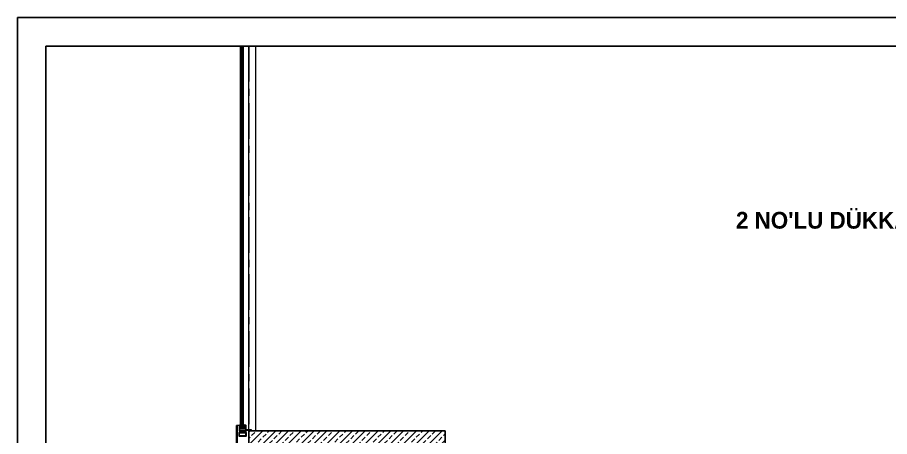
# Model space of a CAD drawing. Header units: millimetres. Extents: x 933584 to 974011, y 4545988 to 4553664.
# Drawn here: x 961302 to 961914, y 4552562 to 4552855 of the extents above; entities that cross this region are included whole.
import ezdxf

# ---------------------------------------------------------------- set-up
doc = ezdxf.new("R2010")
doc.units = ezdxf.units.MM
for name, pattern in [('CENTER', [2, 1.25, -0.25, 0.25, -0.25]), ('CONTINUA', [0]), ('HIDDEN2', [4.7625, 3.175, -1.5875])]:
    doc.linetypes.add(name, pattern=pattern)
doc.layers.get('0').update_dxf_attribs({"color": 255})
for name, color, linetype in [('0-CSX-CXS_20', 14, 'CENTER'), ('0-HSL-HTC_200', 1, 'Continuous'), ('0-LNS-SLN', 6, 'Continuous'), ('0-TXT-XBX_20', 3, 'Continuous'), ('2-SPS-RCN', 2, 'Continuous')]:
    doc.layers.add(name, color=color, linetype=linetype)
for name, color, linetype, lineweight in [('al', 7, 'Continuous', 5), ('cl', 7, 'Continuous', 5), ('CM', 4, 'Continuous', 5), ('mimariKIRIS', 251, 'HIDDEN2', 0), ('PL', 1, 'Continuous', 5), ('PTR', 252, 'Continuous', 5), ('ReferansHatti', 3, 'Continuous', 5), ('SFP CAM', 8, 'Continuous', 9), ('tarama', 8, 'Continuous', 15)]:
    doc.layers.add(name, color=color, linetype=linetype, lineweight=lineweight)
doc.styles.add('Century Gothic_B_3', font='GOTHICB.TTF', dxfattribs={"height": 4})

# ---------------------------------------------------------------- blocks, each defined once
blk = doc.blocks.new('90-5396')
at = {"layer": 'PTR', "linetype": 'CONTINUA'}
h = blk.add_hatch(color=256, dxfattribs=at)
edge = h.paths.add_edge_path()
edge.add_line((12, 43.5), (12, 41))
edge.add_line((12, 41), (14.6, 41))
edge.add_line((14.6, 41), (14.6, 42))
edge.add_line((14.6, 42), (13.5, 42))
edge.add_line((13.5, 42), (13.5, 43.5))
edge.add_line((13.5, 43.5), (18.5, 43.5))
edge.add_line((18.5, 43.5), (18.5, 42))
edge.add_line((18.5, 42), (17.4, 42))
edge.add_line((17.4, 42), (17.4, 41))
edge.add_line((17.4, 41), (20, 41))
edge.add_line((20, 41), (20, 45))
edge.add_line((20, 45), (-27.2, 45))
edge.add_line((-27.2, 45), (-27.2, 42.9))
edge.add_line((-27.2, 42.9), (-25.7, 42))
edge.add_line((-25.7, 42), (-25.7, 43.5))
edge.add_line((-25.7, 43.5), (-22.7, 43.5))
edge.add_line((-22.7, 43.5), (-22.7, 35.1))
edge.add_line((-22.7, 35.1), (-22.4, 34.8))
edge.add_line((-22.4, 34.8), (-22.7, 34.5))
edge.add_line((-22.7, 34.5), (-22.7, 10.3))
edge.add_line((-22.7, 10.3), (-22.4, 10))
edge.add_line((-22.4, 10), (-22.7, 9.7))
edge.add_line((-22.7, 9.7), (-22.7, 1.5))
edge.add_line((-22.7, 1.5), (-25.7, 1.5))
edge.add_line((-25.7, 1.5), (-25.7, 3))
edge.add_line((-25.7, 3), (-27.2, 2.1))
edge.add_line((-27.2, 2.1), (-27.2, 0))
edge.add_line((-27.2, 0), (0, 0))
edge.add_line((0, 0), (0, 2.1))
edge.add_line((0, 2.1), (-1.5, 3))
edge.add_line((-1.5, 3), (-1.5, 1.5))
edge.add_line((-1.5, 1.5), (-4.5, 1.5))
edge.add_line((-4.5, 1.5), (-4.5, 16.5))
edge.add_line((-4.5, 16.5), (-1.5, 16.5))
edge.add_line((-1.5, 16.5), (-1.5, 15))
edge.add_line((-1.5, 15), (0, 15.9))
edge.add_line((0, 15.9), (0, 18.6))
edge.add_line((0, 18.6), (-1.5, 19.5))
edge.add_line((-1.5, 19.5), (-1.5, 18))
edge.add_line((-1.5, 18), (-4.5, 18))
edge.add_line((-4.5, 18), (-4.5, 33))
edge.add_line((-4.5, 33), (-1.5, 33))
edge.add_line((-1.5, 33), (-1.5, 31.5))
edge.add_line((-1.5, 31.5), (0, 32.4))
edge.add_line((0, 32.4), (0, 34.5))
edge.add_line((0, 34.5), (-4.5, 34.5))
edge.add_line((-4.5, 34.5), (-4.5, 41.5))
edge.add_arc((-2.5, 41.5), 2, 90, 180, ccw=False)
edge.add_line((-2.5, 43.5), (12, 43.5))
h.paths.add_polyline_path([(-21.2, 1.5), (-21.2, 43.5), (-6, 43.5), (-6, 1.5)], flags=16)
at = {"layer": 'al', "linetype": 'CONTINUA'}
blk.add_lwpolyline([(12, 43.5), (12, 41), (14.6, 41), (14.6, 42), (13.5, 42), (13.5, 43.5), (18.5, 43.5), (18.5, 42), (17.4, 42), (17.4, 41), (20, 41), (20, 45), (-27.2, 45), (-27.2, 42.9), (-25.7, 42), (-25.7, 43.5), (-22.7, 43.5), (-22.7, 35.1), (-22.4, 34.8), (-22.7, 34.5), (-22.7, 10.3), (-22.4, 10), (-22.7, 9.7), (-22.7, 1.5), (-25.7, 1.5), (-25.7, 3), (-27.2, 2.1), (-27.2, 0), (0, 0), (0, 2.1), (-1.5, 3), (-1.5, 1.5), (-4.5, 1.5), (-4.5, 16.5), (-1.5, 16.5), (-1.5, 15), (0, 15.9), (0, 18.6), (-1.5, 19.5), (-1.5, 18), (-4.5, 18), (-4.5, 33), (-1.5, 33), (-1.5, 31.5), (0, 32.4), (0, 34.5), (-4.5, 34.5), (-4.5, 41.5, -0.414214), (-2.5, 43.5)], format="xyb", close=True, dxfattribs=at)
at = {"layer": 'al'}
blk.add_lwpolyline([(-21.2, 1.5), (-21.2, 43.5), (-6, 43.5), (-6, 1.5)], close=True, dxfattribs=at)
blk = doc.blocks.new('142005')
at = {"layer": 'tarama'}
h = blk.add_hatch(dxfattribs=at)
h.set_pattern_fill('DOTS', color=256, scale=8, angle=-90, style=0)
h.set_pattern_definition([(270, (118.3611, -404.1752), (0.5, -0.25), [0, -0.5])])
edge = h.paths.add_edge_path()
edge.add_arc((2, -0.2), 0.2, 180, 305.65646)
edge.add_line((2.1, -0.4), (3.3, 1.1))
edge.add_arc((3.5, 0.9), 0.25, 316.55209, 125.65646, ccw=False)
edge.add_line((3.7, 0.7), (1.8, -2.1))
edge.add_line((1.8, -2.1), (1.8, -4.2))
edge.add_arc((2, -4.2), 0.2, 180, 305.65646)
edge.add_line((2.1, -4.4), (3.3, -2.9))
edge.add_arc((3.5, -3.1), 0.25, 316.55209, 125.65646, ccw=False)
edge.add_line((3.7, -3.3), (1.8, -6.1))
edge.add_line((1.8, -6.1), (1.8, -7.1))
edge.add_arc((1.6, -7.1), 0.2, 270, 360, ccw=False)
edge.add_line((1.6, -7.3), (0.2, -7.3))
edge.add_arc((0.2, -7.1), 0.2, 180, 270, ccw=False)
edge.add_line((0, -7.1), (0, -2.6))
edge.add_line((0, -2.6), (-1.2, -2.6))
edge.add_line((-1.2, -2.6), (-1.2, -3.1))
edge.add_arc((-1.4, -3.1), 0.25, 212.28204, 360, ccw=False)
edge.add_line((-1.7, -3.2), (-2.4, -1.8))
edge.add_arc((-1.6, -1.3), 1, 147.71796, 212.28204, ccw=False)
edge.add_line((-2.4, -0.8), (-1.7, 0.6))
edge.add_arc((-1.4, 0.5), 0.25, 0, 147.71796, ccw=False)
edge.add_line((-1.2, 0.5), (-1.2, 0))
edge.add_line((-1.2, 0), (0, 0))
edge.add_line((0, 0), (0, 3))
edge.add_line((0, 3), (-1.2, 3))
edge.add_arc((-1.2, 3.3), 0.3, 125.58646, 270, ccw=False)
edge.add_arc((-11.8, 19.5), 19.1, 303.00249, 321.3181)
edge.add_arc((3.4, 7.6), 0.313, 305.58811, 174.22096, ccw=False)
edge.add_line((3.6, 7.3), (2.1, 3.1))
edge.add_arc((-47, 14.6), 50.4, 345.60414, 346.86868, ccw=False)
edge.add_line((1.8, 2.1), (1.8, -0.2))
blk.add_lwpolyline([(1.8, -0.2, 0.610741), (2.1, -0.4), (3.3, 1.1, -0.909168), (3.7, 0.7), (1.8, -2.1), (1.8, -4.2, 0.610741), (2.1, -4.4), (3.3, -2.9, -0.909168), (3.7, -3.3), (1.8, -6.1), (1.8, -7.1, -0.414214), (1.6, -7.3), (0.2, -7.3, -0.414214), (0, -7.1), (0, -2.6), (-1.2, -2.6), (-1.2, -3.1, -0.751626), (-1.7, -3.2), (-2.4, -1.8, -0.289411), (-2.4, -0.8), (-1.7, 0.6, -0.751626), (-1.2, 0.5), (-1.2, 0), (0, 0), (0, 3), (-1.2, 3, -0.729303), (-1.4, 3.5, 0.080087), (3.1, 7.6, -1.549214), (3.6, 7.3), (2.1, 3.1, -0.005518), (1.8, 2.1)], format="xyb", close=True)
blk = doc.blocks.new('85-3879T')
at = {"layer": 'tarama', "linetype": 'CONTINUA'}
h = blk.add_hatch(color=256, dxfattribs=at)
edge = h.paths.add_edge_path()
edge.add_arc((-1.7, -2), 0.5, 2.29061, 90, ccw=False)
edge.add_line((-1.2, -2), (-0.5, -18.5))
edge.add_arc((-1, -18.5), 0.5, 270, 2.29061, ccw=False)
edge.add_line((-1, -19), (-3, -19))
edge.add_arc((-3, -19.5), 0.5, 90, 180)
edge.add_line((-3.5, -19.5), (-3.5, -22.1))
edge.add_line((-3.5, -22.1), (-4.2, -23.3))
edge.add_arc((-3.9, -23.5), 0.4, 150, 240)
edge.add_line((-4.1, -23.9), (-3.9, -24))
edge.add_arc((-3.7, -23.6), 0.4, 240, 330)
edge.add_line((-3.4, -23.8), (-2.2, -21.8))
edge.add_line((-2.2, -21.8), (-2.5, -21.5))
edge.add_line((-2.5, -21.5), (-2.5, -20))
edge.add_line((-2.5, -20), (0.5, -20))
edge.add_line((0.5, -20), (0, 0))
edge.add_line((0, 0), (-13, 0))
edge.add_line((-13, 0), (-13, -2.6))
edge.add_line((-13, -2.6), (-12, -2.6))
edge.add_line((-12, -2.6), (-12, -1.5))
edge.add_line((-12, -1.5), (-10.5, -1.5))
edge.add_line((-10.5, -1.5), (-10.5, -6.5))
edge.add_line((-10.5, -6.5), (-12, -6.5))
edge.add_line((-12, -6.5), (-12, -5.4))
edge.add_line((-12, -5.4), (-13, -5.4))
edge.add_line((-13, -5.4), (-13, -19.6))
edge.add_arc((-13.5, -19.6), 0.5, 270, 360, ccw=False)
edge.add_line((-13.5, -20.1), (-14, -20.1))
edge.add_arc((-14, -20.6), 0.5, 90, 180)
edge.add_line((-14.5, -20.6), (-14.5, -21.7))
edge.add_line((-14.5, -21.7), (-15.5, -21.7))
edge.add_line((-15.5, -21.7), (-14, -24.3))
edge.add_arc((-13.6, -24.1), 0.4, 210, 300)
edge.add_line((-13.4, -24.5), (-13.3, -24.4))
edge.add_arc((-13.5, -24), 0.4, 300, 30)
edge.add_line((-13.1, -23.8), (-13.4, -23.3))
edge.add_line((-13.4, -23.3), (-13.4, -21.2))
edge.add_arc((-13.5, -19.7), 1.5, 273.82255, 0)
edge.add_line((-12, -19.7), (-12, -8))
edge.add_arc((-11.5, -8), 0.5, 90, 180, ccw=False)
edge.add_line((-11.5, -7.5), (-10, -7.5))
edge.add_arc((-10, -7), 0.5, 270, 0)
edge.add_line((-9.5, -7), (-9.5, -2))
edge.add_arc((-9, -2), 0.5, 90, 180, ccw=False)
edge.add_line((-9, -1.5), (-1.7, -1.5))
blk.add_lwpolyline([(-1.7, -1.5, -0.402552), (-1.2, -2), (-0.5, -18.5, -0.425972), (-1, -19), (-3, -19, 0.414214), (-3.5, -19.5), (-3.5, -22.1), (-4.2, -23.3, 0.414214), (-4.1, -23.9), (-3.9, -24, 0.414214), (-3.4, -23.8), (-2.2, -21.8), (-2.5, -21.5), (-2.5, -20), (0.5, -20), (0, 0), (-13, 0), (-13, -2.6), (-12, -2.6), (-12, -1.5), (-10.5, -1.5), (-10.5, -6.5), (-12, -6.5), (-12, -5.4), (-13, -5.4), (-13, -19.6, -0.414214), (-13.5, -20.1), (-14, -20.1, 0.414214), (-14.5, -20.6), (-14.5, -21.7), (-15.5, -21.7), (-14, -24.3, 0.414214), (-13.4, -24.5), (-13.3, -24.4, 0.414214), (-13.1, -23.8), (-13.4, -23.3), (-13.4, -21.2, 0.394805), (-12, -19.7), (-12, -8, -0.414214), (-11.5, -7.5), (-10, -7.5, 0.414214), (-9.5, -7), (-9.5, -2, -0.414214), (-9, -1.5)], format="xyb", close=True)
blk = doc.blocks.new('XCVBXCVBXZ')
at = {"layer": 'PTR'}
h = blk.add_hatch(color=252, dxfattribs=at)
h.dxf.hatch_style = 1
h.paths.add_polyline_path([(933865.9, 4554066.35), (933861.9, 4554066.35), (933861.9, 4554066.3), (933861.9, 4554066.3), (933861.91, 4554065), (933862.11, 4554065), (933862.1, 4554066.15), (933865.9, 4554066.15)])
h = blk.add_hatch(color=252, dxfattribs=at)
h.dxf.hatch_style = 1
h.paths.add_polyline_path([(933865.9, 4554066.35), (933861.9, 4554066.35), (933861.9, 4554066.3), (933861.9, 4554066.3), (933861.91, 4554065), (933862.11, 4554065), (933862.1, 4554066.15), (933865.9, 4554066.15)])
at = {"layer": 'ReferansHatti'}
h = blk.add_hatch(dxfattribs=at)
h.set_pattern_fill('ANSI31', color=252, angle=180.00024)
h.set_pattern_definition([(225.0002434, (911995.8934, 4526389.38498), (0.08838872314, -0.08838797215), [])])
edge = h.paths.add_edge_path(flags=16)
edge.add_line((933857.7, 4554064.27), (933861.51, 4554064.27))
edge.add_arc((933861.51, 4554064.07), 0.2, 0.0001, 90.0001, ccw=False)
edge.add_line((933861.71, 4554064.07), (933861.71, 4554062.27))
edge.add_arc((933861.51, 4554062.27), 0.2, 270.0001, 0.0001, ccw=False)
edge.add_line((933861.51, 4554062.07), (933857.7, 4554062.07))
edge.add_arc((933857.7, 4554062.27), 0.2, 180.0001, 270.0001, ccw=False)
edge.add_line((933857.5, 4554062.27), (933857.5, 4554064.07))
edge.add_arc((933857.7, 4554064.07), 0.2, 90.0001, 180.0001, ccw=False)
edge = h.paths.add_edge_path()
edge.add_line((933857.5, 4554064.67), (933861.71, 4554064.67))
edge.add_arc((933861.71, 4554064.27), 0.4, 0.0001, 90.0001, ccw=False)
edge.add_line((933862.11, 4554064.27), (933862.11, 4554062.07))
edge.add_arc((933861.71, 4554062.07), 0.4, 270.0001, 0.0001, ccw=False)
edge.add_line((933861.71, 4554061.67), (933857.5, 4554061.67))
edge.add_arc((933857.5, 4554062.07), 0.4, 180.0001, 270.0001, ccw=False)
edge.add_line((933857.1, 4554062.07), (933857.1, 4554064.27))
edge.add_arc((933857.5, 4554064.27), 0.4, 90.0001, 180.0001, ccw=False)
h = blk.add_hatch(dxfattribs=at)
h.set_pattern_fill('ANSI31', color=252, angle=180.00024)
h.set_pattern_definition([(225.0002434, (911995.8934, 4526389.38498), (0.08838872314, -0.08838797215), [])])
edge = h.paths.add_edge_path(flags=16)
edge.add_line((933857.7, 4554064.27), (933861.51, 4554064.27))
edge.add_arc((933861.51, 4554064.07), 0.2, 0.0001, 90.0001, ccw=False)
edge.add_line((933861.71, 4554064.07), (933861.71, 4554062.27))
edge.add_arc((933861.51, 4554062.27), 0.2, 270.0001, 0.0001, ccw=False)
edge.add_line((933861.51, 4554062.07), (933857.7, 4554062.07))
edge.add_arc((933857.7, 4554062.27), 0.2, 180.0001, 270.0001, ccw=False)
edge.add_line((933857.5, 4554062.27), (933857.5, 4554064.07))
edge.add_arc((933857.7, 4554064.07), 0.2, 90.0001, 180.0001, ccw=False)
edge = h.paths.add_edge_path()
edge.add_line((933857.5, 4554064.67), (933861.71, 4554064.67))
edge.add_arc((933861.71, 4554064.27), 0.4, 0.0001, 90.0001, ccw=False)
edge.add_line((933862.11, 4554064.27), (933862.11, 4554062.07))
edge.add_arc((933861.71, 4554062.07), 0.4, 270.0001, 0.0001, ccw=False)
edge.add_line((933861.71, 4554061.67), (933857.5, 4554061.67))
edge.add_arc((933857.5, 4554062.07), 0.4, 180.0001, 270.0001, ccw=False)
edge.add_line((933857.1, 4554062.07), (933857.1, 4554064.27))
edge.add_arc((933857.5, 4554064.27), 0.4, 90.0001, 180.0001, ccw=False)
h = blk.add_hatch(dxfattribs=at)
h.set_pattern_fill('ANSI37', color=252, angle=180.012)
h.set_pattern_definition([(225.01200117, (912001.66471, 4526176.93993), (0.08840685953, -0.0883698319), []), (315.01200117, (912001.66471, 4526176.93993), (0.0883698319, 0.08840685953), [])])
h.paths.add_polyline_path([(933857.2, 4554064.7), (933861.88, 4554064.7), (933861.88, 4554064.98), (933857.2, 4554064.98)])
h = blk.add_hatch(dxfattribs=at)
h.set_pattern_fill('ANSI37', color=252, angle=180.012)
h.set_pattern_definition([(225.01200117, (912001.66471, 4526176.93993), (0.08840685953, -0.0883698319), []), (315.01200117, (912001.66471, 4526176.93993), (0.0883698319, 0.08840685953), [])])
h.paths.add_polyline_path([(933857.2, 4554064.7), (933861.88, 4554064.7), (933861.88, 4554064.98), (933857.2, 4554064.98)])
at = {"layer": 'al'}
for points in [[(933855.38, 4554069.5), (933855.38, 4554069.7), (933857.38, 4554069.7), (933857.38, 4554065.7)], [(933855.38, 4554069.5), (933855.38, 4554069.7), (933857.38, 4554069.7), (933857.38, 4554065.7)], [(933855.38, 4554069.5), (933857.18, 4554069.5), (933857.18, 4554065.7)], [(933855.38, 4554069.5), (933857.18, 4554069.5), (933857.18, 4554065.7)], [(933857.18, 4554065.7), (933857.38, 4554065.7)], [(933857.18, 4554065.7), (933857.38, 4554065.7)]]:
    blk.add_lwpolyline(points, dxfattribs=at)
blk.add_lwpolyline([(933865.9, 4554066.35), (933861.9, 4554066.35), (933861.9, 4554066.3), (933861.9, 4554066.3), (933861.91, 4554065), (933862.11, 4554065), (933862.1, 4554066.15), (933865.9, 4554066.15)], close=True, dxfattribs=at)
blk.add_lwpolyline([(933865.9, 4554066.35), (933861.9, 4554066.35), (933861.9, 4554066.3), (933861.9, 4554066.3), (933861.91, 4554065), (933862.11, 4554065), (933862.1, 4554066.15), (933865.9, 4554066.15)], close=True, dxfattribs=at)
at = {"layer": 'cl'}
for points in [[(933857.5, 4554064.67), (933861.71, 4554064.67, -0.414214), (933862.11, 4554064.27), (933862.11, 4554062.07, -0.414214), (933861.71, 4554061.67), (933857.5, 4554061.67, -0.414214), (933857.1, 4554062.07), (933857.1, 4554064.27, -0.414214)], [(933857.5, 4554064.67), (933861.71, 4554064.67, -0.414214), (933862.11, 4554064.27), (933862.11, 4554062.07, -0.414214), (933861.71, 4554061.67), (933857.5, 4554061.67, -0.414214), (933857.1, 4554062.07), (933857.1, 4554064.27, -0.414214)], [(933857.7, 4554064.27), (933861.51, 4554064.27, -0.414214), (933861.71, 4554064.07), (933861.71, 4554062.27, -0.414214), (933861.51, 4554062.07), (933857.7, 4554062.07, -0.414214), (933857.5, 4554062.27), (933857.5, 4554064.07, -0.414214)], [(933857.7, 4554064.27), (933861.51, 4554064.27, -0.414214), (933861.71, 4554064.07), (933861.71, 4554062.27, -0.414214), (933861.51, 4554062.07), (933857.7, 4554062.07, -0.414214), (933857.5, 4554062.27), (933857.5, 4554064.07, -0.414214)]]:
    blk.add_lwpolyline(points, format="xyb", close=True, dxfattribs=at)
at = {"layer": 'CM'}
for p, q in [((933858.12, 4554068.09), (933858.12, 4554335.4)), ((933858.12, 4554068.09), (933858.12, 4554335.4)), ((933859.12, 4554068.09), (933859.12, 4554335.4)), ((933859.22, 4554068.09), (933859.22, 4554335.4)), ((933859.22, 4554068.09), (933859.22, 4554335.4)), ((933860.22, 4554068.09), (933860.22, 4554335.4)), ((933855.98, 4554069.3), (933855.38, 4554069.3)), ((933855.38, 4554002.3), (933855.38, 4554069.3)), ((933855.98, 4554002.3), (933855.98, 4554069.3)), ((933860.21, 4554068.09), (933858.11, 4554068.09)), ((933860.22, 4554068.09), (933858.12, 4554068.09))]:
    blk.add_line(p, q, dxfattribs=at)
at = {"layer": 'mimariKIRIS', "ltscale": 5}
blk.add_line((933863.85, 4554065.75), (933863.85, 4554335.4), dxfattribs=at)
at = {"layer": 'PL'}
blk.add_lwpolyline([(933857.2, 4554064.7), (933861.88, 4554064.7), (933861.88, 4554064.98), (933857.2, 4554064.98)], close=True, dxfattribs=at)
blk.add_lwpolyline([(933857.2, 4554064.7), (933861.88, 4554064.7), (933861.88, 4554064.98), (933857.2, 4554064.98)], close=True, dxfattribs=at)
at = {"layer": 'SFP CAM', "color": 252}
for p, q in [((933863.85, 4554065.75), (933863.85, 4554335.4)), ((933868.85, 4554065.75), (933868.85, 4554335.4))]:
    blk.add_line(p, q, dxfattribs=at)
for name, p, xscale, yscale, zscale, rotation in [('90-5396', (933861.88, 4554067.7), 0.1, 0.1, 0.1, 89.98833755243417), ('90-5396', (933861.88, 4554067.7), 0.1000000000000006, 0.1000000000000006, 0.1000000000000006, 89.98833755244031), ('142005', (933857.78, 4554069.1), -0.100000000000001, 0.100000000000001, 0.1, 179.9883375524344), ('142005', (933857.78, 4554069.1), -0.1000000000000006, 0.1000000000000006, 0.1, 179.9883375524403), ('142005', (933860.5, 4554069.17), 0.100000000000001, 0.100000000000001, 0.100000000000001, 179.988337552434), ('142005', (933860.5, 4554069.17), 0.1000000000000006, 0.1000000000000006, 0.1000000000000006, 179.9883375524403)]:
    blk.add_blockref(name, p, dxfattribs=dict(xscale=xscale, yscale=yscale, zscale=zscale, rotation=rotation))
at = {"linetype": 'CONTINUA', "xscale": 0.1, "yscale": 0.1, "zscale": 0.1}
for rotation in [359.9883375524341, 359.9883375524403]:
    blk.add_blockref('85-3879T', (933861.83, 4554069.7), dxfattribs=dict(at, rotation=rotation))
blk = doc.blocks.new('ZVBXZDVB')
at = {"layer": '0-CSX-CXS_20', "ltscale": 20}
blk.add_lwpolyline([(933863.85, 4552835.4), (933863.85, 4551518.59)], dxfattribs=at)
blk = doc.blocks.new('fdvd-flatten-1')
at = {"layer": '2-SPS-RCN'}
blk.add_lwpolyline([(934001.85, 4551228.49), (933863.85, 4551228.49), (933863.85, 4551168.49), (934001.85, 4551168.49)], close=True, dxfattribs=at)

msp = doc.modelspace()

# ---------------------------------------------------------------- hatches: boundary and pattern name
at = {"layer": '0-HSL-HTC_200'}
h = msp.add_hatch(dxfattribs=at)
h.set_pattern_fill('ANSI33', color=256)
h.set_pattern_definition([(45, (957801.9395, 4554793.885), (-4.490128, 4.490128), []), (45, (957806.4297, 4554793.885), (-4.490128, 4.490128), [3.175, -1.5875])])
h.paths.add_polyline_path([(961601.85, 4552565.75), (961463.85, 4552565.75), (961463.85, 4552505.75), (961601.85, 4552505.75)])

# ---------------------------------------------------------------- linework, layer by layer
at = {"color": 0}
for points in [[(961301.5, 4552855.4), (963401.5, 4552855.4), (963401.5, 4551355.4), (961301.5, 4551355.4)], [(961321.5, 4552835.4), (963381.5, 4552835.4), (963381.5, 4551375.4), (961321.5, 4551375.4)]]:
    msp.add_lwpolyline(points, close=True, dxfattribs=at)

# ---------------------------------------------------------------- block references
for name, p in [('XCVBXCVBXZ', (27600, -1500)), ('fdvd-flatten-1', (27600, 1337.26))]:
    msp.add_blockref(name, p)
at = {"layer": '0-LNS-SLN'}
msp.add_blockref('ZVBXZDVB', (27600, 0), dxfattribs=at)

# ---------------------------------------------------------------- texts
at = {"layer": '0-TXT-XBX_20', "insert": (961805.91, 4552719.12), "char_height": 11.7458, "width": 457.6183, "attachment_point": 1, "line_spacing_factor": 0.984502, "style": 'Century Gothic_B_3'}
msp.add_mtext("\\pxql;{\\fFranklin Gothic Book|b1|i0|c162|p34;2 NO'LU DÜKKAN}", dxfattribs=at)

doc.saveas('drawing.dxf')
